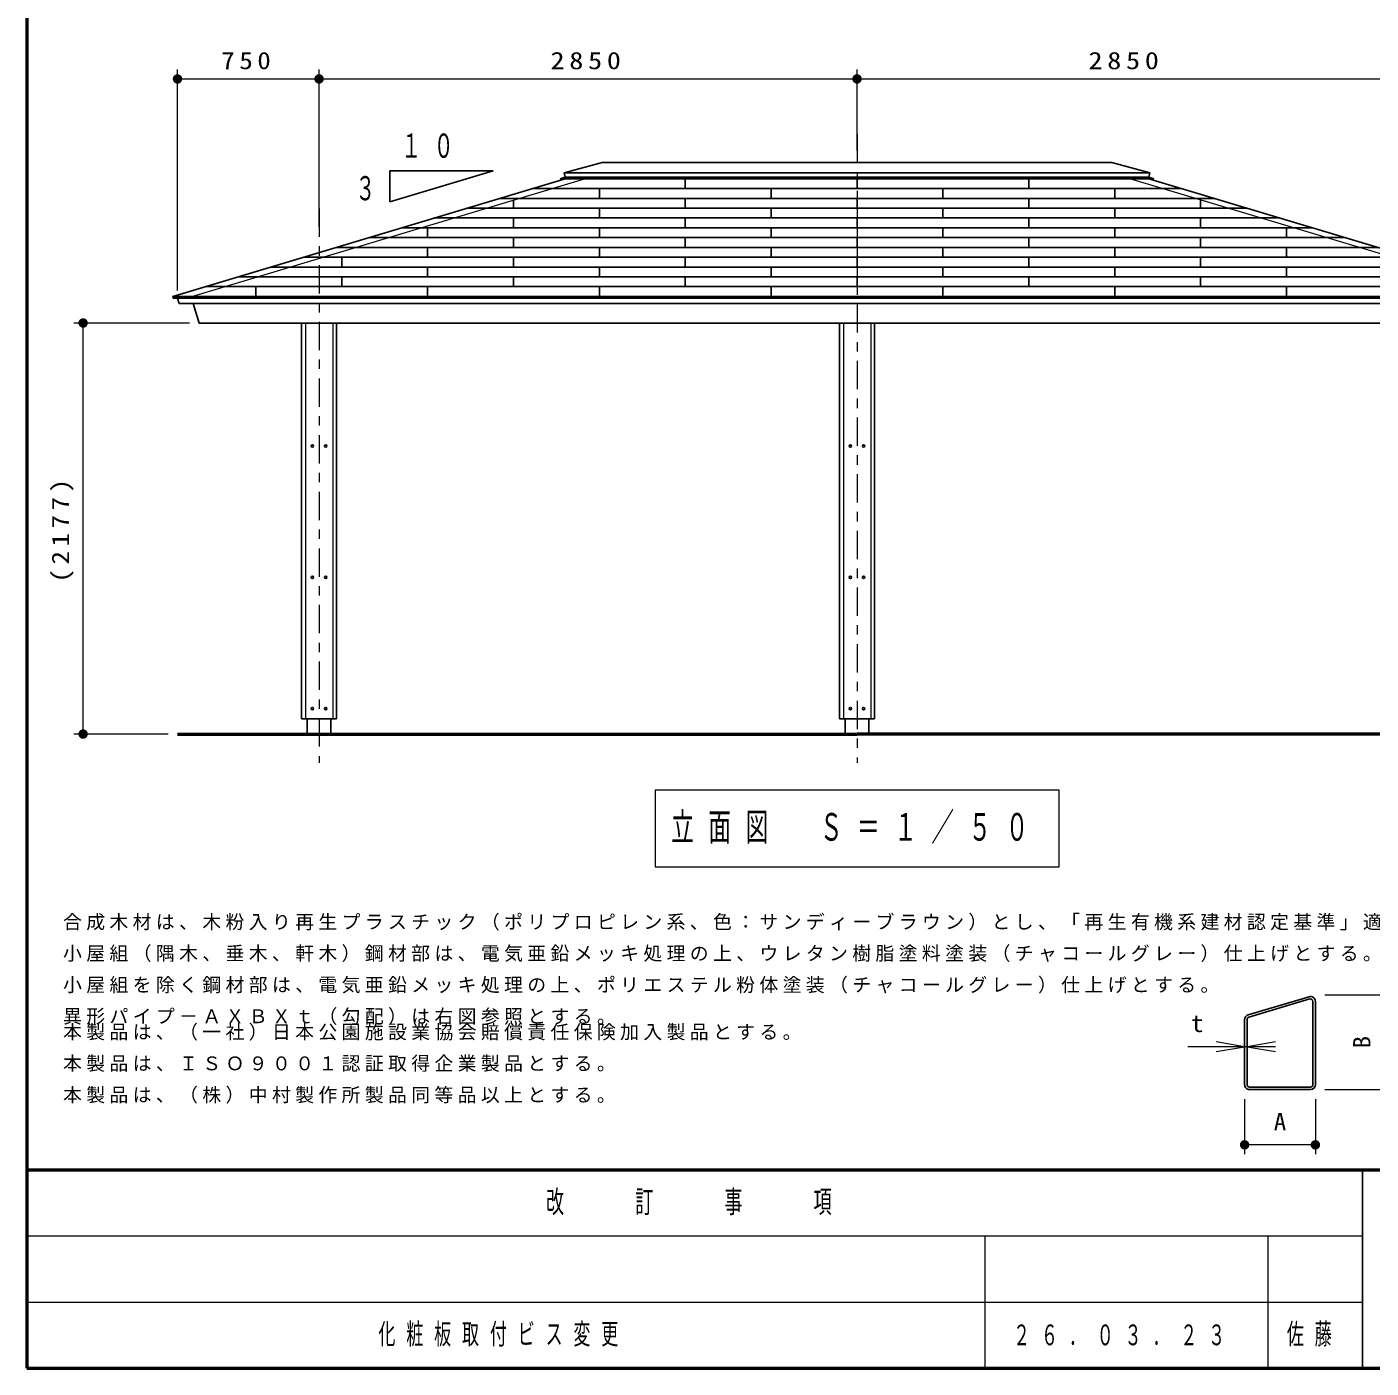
# Model space of a CAD drawing. Units: millimetres on the paper, with parts at other scales. Extents: x -385 to 5, y 0 to 267.
# Drawn here: x -385 to -242.6, y 0 to 142.1 of the extents above; entities that cross this region are included whole.
import ezdxf
from ezdxf.enums import TextEntityAlignment as Align

# ---------------------------------------------------------------- set-up
doc = ezdxf.new("R2010")
doc.units = ezdxf.units.MM
doc.linetypes.add('USER2', pattern=[6, 3, -1, 1, -1])
doc.layers.add('LY_1', color=7, linetype='Continuous', lineweight=25)
doc.styles.add('ＭＳ ゴシック', font='')
doc.styles.get('ＭＳ ゴシック').set_extended_font_data('MS Gothic')

# ---------------------------------------------------------------- blocks, each defined once
blk = doc.blocks.new('filled_dot')
at = {"color": 0, "linetype": 'Continuous', "lineweight": -2, "const_width": 1.25}
blk.add_lwpolyline([(-0.625, 0, 1), (0.625, 0, 1)], format="xyb", close=True, dxfattribs=at)
blk = doc.blocks.new('open_arrow')
at = {"color": 0, "linetype": 'Continuous', "lineweight": -2}
blk.add_lwpolyline([(7.5, 1.25), (0, 0), (7.5, -1.25)], dxfattribs=at)

msp = doc.modelspace()

# ---------------------------------------------------------------- linework, layer by layer
at = {"layer": 'LY_1', "lineweight": 50}
for p, q in [((-385, 267), (-385, 0)), ((-369.042, 67.16), (-297.042, 67.16)), ((-225.042, 67.16), (-297.042, 67.16)), ((-385, 21), (0, 21)), ((-385, 0), (0, 0))]:
    msp.add_line(p, q, dxfattribs=at)
at = {"layer": 'LY_1', "lineweight": 13}
for p, q in [((-369.042, 114.138), (-369.042, 137.557)), ((-354.042, 120.891), (-354.042, 137.557)), ((-354.042, 121.134), (-354.042, 137.557)), ((-297.042, 128.991), (-297.042, 137.557)), ((-369.042, 136.557), (-354.042, 136.557)), ((-354.042, 136.557), (-297.042, 136.557)), ((-297.042, 136.557), (-240.042, 136.557)), ((-367.755, 110.704), (-380.042, 110.704)), ((-379.042, 67.16), (-379.042, 110.704)), ((-370.042, 67.16), (-380.042, 67.16)), ((-318.442, 61.227), (-318.442, 53.093)), ((-275.642, 61.227), (-318.442, 61.227)), ((-275.642, 53.093), (-275.642, 61.227)), ((-318.442, 53.093), (-275.642, 53.093)), ((-247.475, 39.547), (-240.094, 39.547)), ((-252.712, 34.048), (-261.997, 34.048)), ((-255.975, 28.497), (-255.975, 22.649)), ((-248.475, 28.497), (-248.475, 22.649)), ((-247.475, 29.497), (-240.094, 29.497)), ((-248.475, 23.649), (-255.975, 23.649)), ((-385, 14), (-243.5, 14)), ((-283.5, 14), (-283.5, 0)), ((-253.5, 14), (-253.5, 0)), ((-385, 7), (-243.5, 7))]:
    msp.add_line(p, q, dxfattribs=at)
at = {"layer": 'LY_1', "linetype": 'USER2', "lineweight": 13}
for p, q in [((-297.042, 130.691), (-297.042, 64.131)), ((-354.042, 122.834), (-354.042, 64.131))]:
    msp.add_line(p, q, dxfattribs=at)
at = {"layer": 'LY_1'}
for p, q in [((-346.529, 123.534), (-335.606, 126.811)), ((-346.529, 126.811), (-335.606, 126.811)), ((-346.529, 126.811), (-346.529, 123.534)), ((-355.892, 68.76), (-352.192, 68.76)), ((-355.292, 68.76), (-355.292, 67.16)), ((-352.792, 68.76), (-352.792, 67.16)), ((-298.892, 68.76), (-295.192, 68.76)), ((-298.292, 68.76), (-298.292, 67.16)), ((-295.792, 68.76), (-295.792, 67.16)), ((-255.601, 37.409), (-249.151, 39.344)), ((-249.077, 39.099), (-255.527, 37.164)), ((-248.737, 38.842), (-248.737, 30.022)), ((-248.475, 38.842), (-248.475, 30.022)), ((-255.975, 36.907), (-255.975, 30.022)), ((-255.712, 36.907), (-255.712, 30.022)), ((-249, 29.497), (-255.45, 29.497)), ((-255.449, 29.76), (-249, 29.76))]:
    msp.add_line(p, q, dxfattribs=at)
at = {"layer": 'LY_1', "color": 40}
for p, q in [((-324.042, 127.705), (-328.076, 126.603)), ((-324.042, 127.705), (-297.042, 127.705)), ((-270.042, 127.705), (-297.042, 127.705)), ((-270.042, 127.705), (-266.008, 126.603)), ((-369.538, 113.518), (-327.956, 125.992)), ((-327.95, 126.14), (-328.49, 125.992)), ((-328.49, 125.992), (-297.042, 125.992)), ((-328.076, 126.603), (-297.042, 126.603)), ((-328.076, 126.603), (-327.95, 126.14)), ((-327.95, 126.14), (-297.042, 126.14)), ((-315.242, 124.942), (-315.242, 125.981)), ((-266.008, 126.603), (-297.042, 126.603)), ((-266.134, 126.14), (-297.042, 126.14)), ((-265.594, 125.992), (-297.042, 125.992)), ((-297.042, 124.942), (-297.042, 125.981)), ((-297.042, 124.942), (-297.042, 125.981)), ((-278.842, 124.942), (-278.842, 125.981)), ((-266.008, 126.603), (-266.134, 126.14)), ((-266.134, 126.14), (-265.594, 125.992)), ((-224.546, 113.518), (-266.128, 125.992)), ((-331.455, 124.942), (-297.042, 124.942)), ((-324.342, 124.942), (-324.342, 123.904)), ((-306.142, 124.942), (-306.142, 123.904)), ((-262.629, 124.942), (-297.042, 124.942)), ((-287.942, 124.942), (-287.942, 123.904)), ((-269.742, 124.942), (-269.742, 123.904)), ((-338.379, 122.865), (-297.042, 122.865)), ((-334.917, 123.904), (-297.042, 123.904)), ((-333.442, 122.865), (-333.442, 123.739)), ((-324.342, 122.865), (-324.342, 121.827)), ((-315.242, 122.865), (-315.242, 123.904)), ((-306.142, 122.865), (-306.142, 121.827)), ((-297.042, 122.865), (-297.042, 123.904)), ((-259.167, 123.904), (-297.042, 123.904)), ((-297.042, 122.865), (-297.042, 123.904)), ((-255.705, 122.865), (-297.042, 122.865)), ((-287.942, 122.865), (-287.942, 121.827)), ((-278.842, 122.865), (-278.842, 123.904)), ((-269.742, 122.865), (-269.742, 121.827)), ((-260.642, 122.865), (-260.642, 123.739)), ((-341.841, 121.827), (-297.042, 121.827)), ((-333.442, 120.788), (-333.442, 121.827)), ((-315.242, 120.788), (-315.242, 121.827)), ((-297.042, 120.788), (-297.042, 121.827)), ((-252.243, 121.827), (-297.042, 121.827)), ((-297.042, 120.788), (-297.042, 121.827)), ((-278.842, 120.788), (-278.842, 121.827)), ((-260.642, 120.788), (-260.642, 121.827)), ((-348.766, 119.749), (-297.042, 119.749)), ((-345.303, 120.788), (-297.042, 120.788)), ((-342.542, 120.788), (-342.542, 119.749)), ((-333.442, 118.711), (-333.442, 119.749)), ((-324.342, 120.788), (-324.342, 119.749)), ((-315.242, 118.711), (-315.242, 119.749)), ((-306.142, 120.788), (-306.142, 119.749)), ((-248.781, 120.788), (-297.042, 120.788)), ((-297.042, 118.711), (-297.042, 119.749)), ((-245.319, 119.749), (-297.042, 119.749)), ((-297.042, 118.711), (-297.042, 119.749)), ((-287.942, 120.788), (-287.942, 119.749)), ((-278.842, 118.711), (-278.842, 119.749)), ((-269.742, 120.788), (-269.742, 119.749)), ((-260.642, 118.711), (-260.642, 119.749)), ((-251.542, 120.788), (-251.542, 119.749)), ((-352.228, 118.711), (-297.042, 118.711)), ((-342.542, 118.711), (-342.542, 117.672)), ((-324.342, 118.711), (-324.342, 117.672)), ((-306.142, 118.711), (-306.142, 117.672)), ((-241.857, 118.711), (-297.042, 118.711)), ((-287.942, 118.711), (-287.942, 117.672)), ((-269.742, 118.711), (-269.742, 117.672)), ((-251.542, 118.711), (-251.542, 117.672)), ((-355.69, 117.672), (-297.042, 117.672)), ((-351.642, 116.634), (-351.642, 117.672)), ((-333.442, 116.634), (-333.442, 117.672)), ((-315.242, 116.634), (-315.242, 117.672)), ((-297.042, 116.634), (-297.042, 117.672)), ((-238.395, 117.672), (-297.042, 117.672)), ((-297.042, 116.634), (-297.042, 117.672)), ((-278.842, 116.634), (-278.842, 117.672)), ((-260.642, 116.634), (-260.642, 117.672)), ((-362.614, 115.595), (-297.042, 115.595)), ((-359.152, 116.634), (-297.042, 116.634)), ((-351.642, 114.556), (-351.642, 115.595)), ((-342.542, 116.634), (-342.542, 115.595)), ((-333.442, 114.556), (-333.442, 115.595)), ((-324.342, 116.634), (-324.342, 115.595)), ((-315.242, 114.556), (-315.242, 115.595)), ((-306.142, 116.634), (-306.142, 115.595)), ((-234.933, 116.634), (-297.042, 116.634)), ((-297.042, 114.556), (-297.042, 115.595)), ((-231.47, 115.595), (-297.042, 115.595)), ((-297.042, 114.556), (-297.042, 115.595)), ((-287.942, 116.634), (-287.942, 115.595)), ((-278.842, 114.556), (-278.842, 115.595)), ((-269.742, 116.634), (-269.742, 115.595)), ((-260.642, 114.556), (-260.642, 115.595)), ((-251.542, 116.634), (-251.542, 115.595)), ((-366.076, 114.556), (-297.042, 114.556)), ((-360.742, 114.556), (-360.742, 113.518)), ((-342.542, 114.556), (-342.542, 113.518)), ((-324.342, 114.556), (-324.342, 113.518)), ((-306.142, 114.556), (-306.142, 113.518)), ((-228.008, 114.556), (-297.042, 114.556)), ((-287.942, 114.556), (-287.942, 113.518)), ((-269.742, 114.556), (-269.742, 113.518)), ((-251.542, 114.556), (-251.542, 113.518)), ((-369.538, 113.518), (-297.042, 113.518)), ((-369.49, 113.344), (-369.538, 113.518)), ((-369.49, 113.344), (-297.042, 113.344)), ((-369.038, 113.344), (-368.87, 112.784)), ((-368.87, 112.784), (-297.042, 112.784)), ((-367.379, 112.784), (-366.755, 110.704)), ((-224.546, 113.518), (-297.042, 113.518)), ((-224.594, 113.344), (-297.042, 113.344)), ((-225.215, 112.784), (-297.042, 112.784)), ((-366.755, 110.704), (-297.042, 110.704)), ((-355.892, 110.704), (-355.892, 68.76)), ((-352.192, 110.704), (-352.192, 68.76)), ((-298.892, 110.704), (-298.892, 68.76)), ((-227.329, 110.704), (-297.042, 110.704)), ((-295.192, 110.704), (-295.192, 68.76))]:
    msp.add_line(p, q, dxfattribs=at)
at = {"layer": 'LY_1', "color": 40, "lineweight": 13}
for p, q in [((-367.513, 113.518), (-325.932, 125.992)), ((-226.571, 113.518), (-268.153, 125.992)), ((-355.492, 110.704), (-355.492, 68.76)), ((-352.592, 110.704), (-352.592, 68.76)), ((-298.492, 110.704), (-298.492, 68.76)), ((-295.592, 110.704), (-295.592, 68.76))]:
    msp.add_line(p, q, dxfattribs=at)
at = {"layer": 'LY_1', "color": 211}
msp.add_line((-243.5, 21), (-243.5, 0), dxfattribs=at)
at = {"layer": 'LY_1'}
for centre in [(-354.742, 97.66), (-353.342, 97.66), (-297.742, 97.66), (-296.342, 97.66), (-354.742, 83.76), (-353.342, 83.76), (-297.742, 83.76), (-296.342, 83.76), (-354.742, 69.86), (-353.342, 69.86), (-297.742, 69.86), (-296.342, 69.86)]:
    msp.add_circle(centre, 0.125, dxfattribs=at)
for centre, radius, start, end in [((-249, 38.842), 0.525, 0, 106.69926), ((-249, 38.842), 0.263, 0, 106.70022), ((-255.45, 36.907), 0.525, 106.69783, 179.99996), ((-255.45, 36.907), 0.263, 106.70023, 179.99996), ((-255.45, 30.022), 0.525, 179.99998, 270.00003), ((-255.45, 30.022), 0.263, 179.99998, 270.00003), ((-249, 30.022), 0.525, 270.00002, 0), ((-249, 30.022), 0.263, 270.00002, 0)]:
    msp.add_arc(centre, radius, start, end, dxfattribs=at)

# ---------------------------------------------------------------- block references
at = {"layer": 'LY_1', "lineweight": 13, "xscale": 0.4, "yscale": 0.4}
for name, p in [('filled_dot', (-369.042, 136.557)), ('filled_dot', (-354.042, 136.557)), ('filled_dot', (-297.042, 136.557)), ('open_arrow', (-255.712, 34.048)), ('filled_dot', (-255.975, 23.649))]:
    msp.add_blockref(name, p, dxfattribs=at)
for name, p, rotation in [('filled_dot', (-354.042, 136.557), 180), ('filled_dot', (-297.042, 136.557), 180), ('filled_dot', (-379.042, 110.704), 270), ('filled_dot', (-379.042, 67.16), 90), ('open_arrow', (-255.975, 34.048), 180), ('filled_dot', (-248.475, 23.649), 180)]:
    msp.add_blockref(name, p, dxfattribs=dict(at, rotation=rotation))

# ---------------------------------------------------------------- texts
at = {"layer": 'LY_1', "style": 'ＭＳ ゴシック', "width": 0.6}
msp.add_text('３', height=2.566, dxfattribs=at).set_placement((-349.134, 124.979), align=Align.MIDDLE_CENTER)
at = {"layer": 'LY_1', "style": 'ＭＳ ゴシック', "width": 1.05}
for s, p in [('t', (-260.997, 35.048)), ('A', (-252.225, 24.649))]:
    msp.add_text(s, height=1.833, dxfattribs=at).set_placement(p, align=Align.BOTTOM_CENTER)
msp.add_text('B', height=1.833, rotation=90, dxfattribs=at).set_placement((-242.094, 34.522), align=Align.BOTTOM_CENTER)
at = {"layer": 'LY_1', "style": 'ＭＳ ゴシック'}
for s, insert, char_height, attachment_point in [('\\T1.33;\\W1.15;750', (-361.542, 137.557), 1.833, 8), ('\\T1.33;\\W1.2;2850', (-325.542, 137.557), 1.833, 8), ('\\T1.33;\\W1.2;2850', (-268.542, 137.557), 1.833, 8), ('\\T1.64;\\W0.6;１０', (-341.89, 129.472), 2.566, 5), ('\\T1.64;\\W0.6;立面図\u3000Ｓ＝１／５０', (-297.042, 57.16), 2.933, 5), ('\\T1.23;合成木材は、木粉入り再生プラスチック（ポリプロピレン系、色：サンディーブラウン）とし、「再生有機系建材認定基準」適合品とする。', (-381.17, 46.345), 1.466, 7), ('\\T1.23;小屋組（隅木、垂木、軒木）鋼材部は、電気亜鉛メッキ処理の上、ウレタン樹脂塗料塗装（チャコールグレー）仕上げとする。', (-381.17, 43.011), 1.466, 7), ('\\T1.23;小屋組を除く鋼材部は、電気亜鉛メッキ処理の上、ポリエステル粉体塗装（チャコールグレー）仕上げとする。', (-381.17, 39.678), 1.466, 7), ('\\T1.23;異形パイプ－ＡＸＢＸｔ（勾配）は右図参照とする。', (-381.17, 36.345), 1.466, 7), ('\\T1.23;本製品は、（一社）日本公園施設業協会賠償責任保険加入製品とする。', (-381.17, 36.345), 1.466, 1), ('\\T1.23;本製品は、ＩＳＯ９００１認証取得企業製品とする。', (-381.17, 33.011), 1.466, 1), ('\\T1.23;本製品は、（株）中村製作所製品同等品以上とする。', (-381.17, 29.678), 1.466, 1), ('\\T1.64;\\W0.6;化粧板取付ビス変更', (-347.75, 3.5), 2.199, 4), ('\\T1.64;\\W0.6;２６．０３．２３', (-280.5, 3.5), 2.199, 4), ('\\T1.64;\\W0.6;佐藤', (-251.5, 3.5), 2.199, 4)]:
    msp.add_mtext(s, dxfattribs=dict(at, insert=insert, char_height=char_height, attachment_point=attachment_point))
at = {"layer": 'LY_1', "insert": (-380.042, 88.932), "char_height": 1.833, "attachment_point": 8, "rotation": 90, "style": 'ＭＳ ゴシック'}
msp.add_mtext('\\T1.33;\\W1.15;(2177)', dxfattribs=at)
at = {"layer": 'LY_1', "color": 4, "insert": (-314.25, 17.5), "char_height": 2.346, "attachment_point": 5, "style": 'ＭＳ ゴシック'}
msp.add_mtext('\\T1.64;\\W0.6;改\u3000\u3000訂\u3000\u3000事\u3000\u3000項', dxfattribs=at)

doc.saveas('drawing.dxf')
